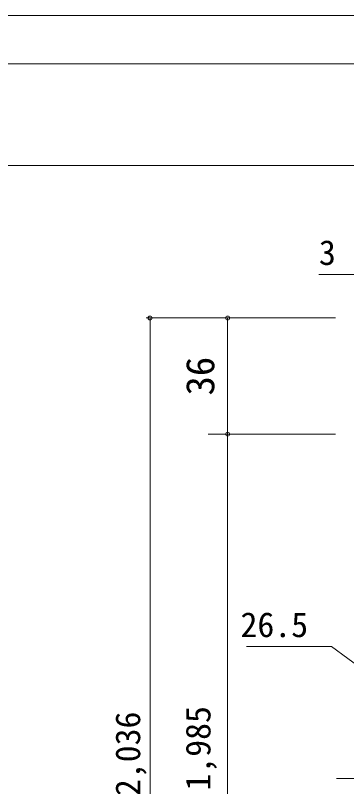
# Model space of a CAD drawing. Units: millimetres on the paper, enlarged 10 times, with parts at other scales. Extents: x -2000 to 2000, y -1385 to 1385.
# Drawn here: x -1430 to -1088, y 589 to 1385 of the extents above; entities that cross this region are included whole.
import ezdxf
from ezdxf.enums import TextEntityAlignment as Align

# ---------------------------------------------------------------- set-up
doc = ezdxf.new("R2010")
doc.units = ezdxf.units.MM
doc.header["$LTSCALE"] = 10
doc.header["$PDMODE"] = 32
doc.header["$PDSIZE"] = 4
doc.linetypes.add('DOUBLE_CHAIN2', pattern=[12.8, 9, -1, 0.6, -0.6, 0.6, -1])
for name, color, linetype, lineweight in [('1-0_H-SYM', 7, 'Continuous', 20), ('1-1_0', 7, 'Continuous', 20), ('2-0_18', 7, 'Continuous', 18), ('3-0', 7, 'Continuous', 20)]:
    doc.layers.add(name, color=color, linetype=linetype, lineweight=lineweight)
doc.styles.add('ＭＳ ゴシック', font='')
doc.styles.get('ＭＳ ゴシック').set_extended_font_data('MS Gothic')

msp = doc.modelspace()

# ---------------------------------------------------------------- linework, layer by layer
at = {"layer": '1-0_H-SYM'}
for p, q in [((-1950, 1335), (380, 1335)), ((-1950, 1230), (380, 1230))]:
    msp.add_line(p, q, dxfattribs=at)
at = {"layer": '1-1_0'}
for p, q in [((-1950, 1335), (380, 1335)), ((-1950, 1230), (380, 1230))]:
    msp.add_line(p, q, dxfattribs=at)
msp.add_lwpolyline([(-2000, -1385), (2000, -1385), (2000, 1385), (-2000, 1385)], close=True, dxfattribs=at)
at = {"layer": '2-0_18', "color": 4, "lineweight": 9}
for p, q in [((-1099.93, 1072.6), (-1295.52, 1072.6)), ((-1291.35, 1072.6), (-1291.35, 88.78)), ((-1231.19, 1072.6), (-1099.93, 1072.6)), ((-1211.19, 1072.6), (-1211.19, 952.6)), ((-1231.19, 952.6), (-1099.93, 952.6)), ((-1211.19, 952.6), (-1211.19, 138.78)), ((-1103.91, 733.33), (-1191.63, 733.33)), ((-1032.43, 680.5), (-1103.91, 733.33))]:
    msp.add_line(p, q, dxfattribs=at)
msp.add_lwpolyline([(-1076.6, 1117.52), (-1086.6, 1117.52), (-1116.88, 1117.52)], dxfattribs=at)
at = {"layer": '2-0_18', "color": 4}
for p in [(-1291.35, 1072.6), (-1211.19, 1072.6), (-1211.19, 952.6)]:
    msp.add_point(p, dxfattribs=at)
at = {"layer": '3-0', "linetype": 'DOUBLE_CHAIN2'}
msp.add_line((-496.6, 597.12), (-1103.27, 597.12), dxfattribs=at)

# ---------------------------------------------------------------- texts
at = {"layer": '2-0_18', "style": 'ＭＳ ゴシック'}
for s, p in [('3', (-1116.88, 1119.6)), ('26.5', (-1197.88, 735.41))]:
    msp.add_text(s, height=25.66, dxfattribs=at).set_placement(p, align=Align.BOTTOM_LEFT)
for s, height, p in [('36', 29.33, (-1216.19, 992.6)), ('枠内IH:1,985', 25.66, (-1221.24, 462.24)), ('枠外H:2,036', 25.66, (-1293.85, 474.03))]:
    msp.add_text(s, height=height, rotation=90, dxfattribs=at).set_placement(p, align=Align.BOTTOM_LEFT)

doc.saveas('drawing.dxf')
